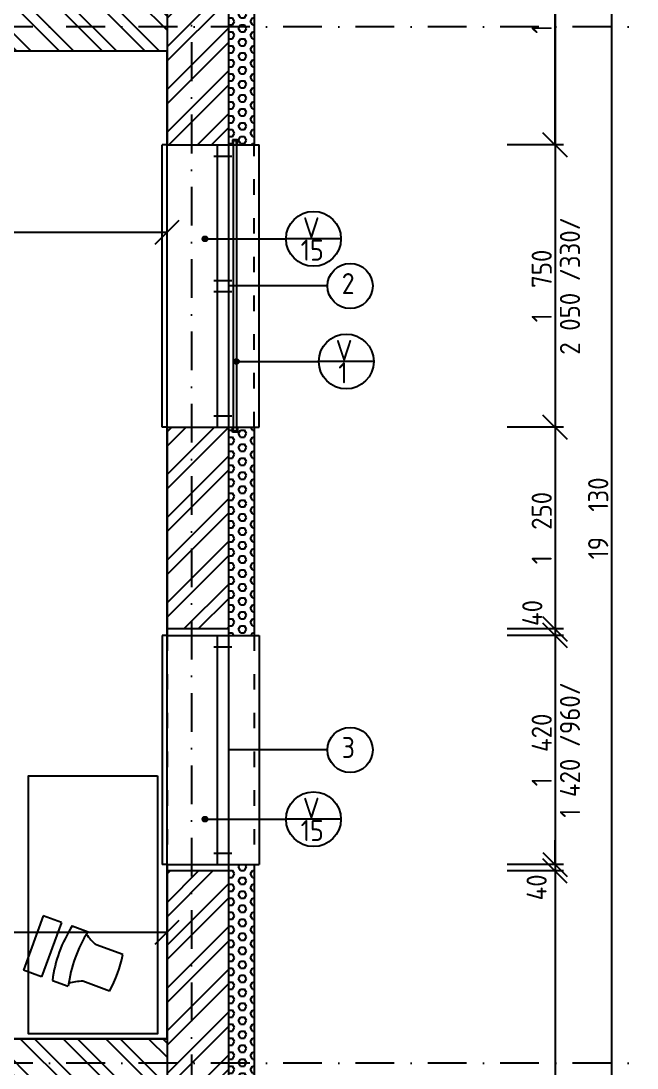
# Model space of a CAD drawing. Extents: x 4511820 to 5180432, y -1526536 to -944957.
# Drawn here: x 4992965 to 4996783, y -1238645 to -1232157 of the extents above; entities that cross this region are included whole.
import ezdxf

# ---------------------------------------------------------------- set-up
doc = ezdxf.new("R2010")
doc.units = 0
doc.header["$MEASUREMENT"] = 0
doc.linetypes.add('ACAD_ISO03W100', pattern=[30, 12, -18])
doc.linetypes.add('BODKOCIARKOVANA_3', pattern=[5.6, 3, -1.3, 0, -1.3])
doc.layers.get('0').update_dxf_attribs({"linetype": 'CONTINUOUS'})
doc.layers.get('Defpoints').update_dxf_attribs({"color": 61, "linetype": 'CONTINUOUS'})
for name, color, linetype in [('KÓTY', 4, 'CONTINUOUS'), ('MÚRY', 1, 'CONTINUOUS'), ('OKNÁ', 143, 'CONTINUOUS'), ('osi', 253, 'CONTINUOUS'), ('Plochy', 41, 'CONTINUOUS'), ('TENKÁ', 7, 'CONTINUOUS'), ('ZARIADENIE', 47, 'CONTINUOUS'), ('ŠRAFY', 82, 'CONTINUOUS')]:
    doc.layers.add(name, color=color, linetype=linetype)
doc.styles.add('STYLE1', font='isocp.shx')
doc.dimstyles.new('STANDARD-50', dxfattribs={"dimtxt": 125, "dimasz": 150, "dimexe": 10, "dimexo": 200, "dimgap": 20, "dimtad": 1, "dimdsep": 46, "dimlunit": 6, "dimtxsty": 'STYLE1', "dimblk1": 'OBLIQUE', "dimblk2": 'OBLIQUE', "dimsah": 1, "dimcen": 2.5, "dimse1": 1, "dimse2": 1, "dimadec": 0, "dimazin": 0, "dimtfac": 1, "dimtmove": 1, "dimatfit": 3, "dimldrblk": 'OBLIQUE', "dimfxl": 1, "dimtolj": 1, "dimtzin": 0, "dimarcsym": 0})
pattern_1 = [(135, (515810.9, -44587.94), (-132.5825215, -132.5825215), []), (135, (515810.9, -44499.55), (-132.5825215, -132.5825215), [])]
pattern_2 = [(45, (584112, 2493.08), (-132.5825215, 132.5825215), []), (45, (584200.39, 2493.08), (-132.5825215, 132.5825215), [])]

# ---------------------------------------------------------------- blocks, each defined once
blk = doc.blocks.new('_OBLIQUE')
at = {"color": 0, "linetype": 'ByBlock'}
blk.add_line((-0.5, -0.5), (0.5, 0.5), dxfattribs=at)
blk = doc.blocks.new('*D13985')
at = {"layer": 'Defpoints', "color": 0}
for p in [(4994251, -1225674.2), (4994251, -1244804.2), (4996624.5, -1244804.2)]:
    blk.add_point(p, dxfattribs=at)
at = {"layer": 'KÓTY', "color": 0, "lineweight": -2}
blk.add_line((4996624.5, -1225674.2), (4996624.5, -1244804.2), dxfattribs=at)
at = {"layer": 'KÓTY', "color": 0, "linetype": 'ByBlock', "lineweight": -2, "xscale": 150, "yscale": 150, "zscale": 150}
for p, rotation in [((4996624.5, -1225674.2), 90), ((4996624.5, -1244804.2), 270)]:
    blk.add_blockref('_OBLIQUE', p, dxfattribs=dict(at, rotation=rotation))
at = {"layer": 'KÓTY', "color": 0, "insert": (4996542, -1235239.2), "char_height": 125, "attachment_point": 5, "rotation": 90, "style": 'STYLE1'}
blk.add_mtext('\\A1;19ﾠ130', dxfattribs=at)
blk = doc.blocks.new('*D13988')
at = {"layer": 'Defpoints', "color": 0}
for p in [(4994251, -1231094.2), (4996274.5, -1231094.2), (4994251, -1232924.2)]:
    blk.add_point(p, dxfattribs=at)
at = {"layer": 'KÓTY', "color": 0, "lineweight": -2}
blk.add_line((4996274.5, -1232924.2), (4996274.5, -1231094.2), dxfattribs=at)
at = {"layer": 'KÓTY', "color": 0, "linetype": 'ByBlock', "lineweight": -2, "xscale": 150, "yscale": 150, "zscale": 150}
for p, rotation in [((4996274.5, -1231094.2), 90), ((4996274.5, -1232924.2), 270)]:
    blk.add_blockref('_OBLIQUE', p, dxfattribs=dict(at, rotation=rotation))
at = {"layer": 'KÓTY', "color": 0, "insert": (4996192, -1232009.2), "char_height": 125, "attachment_point": 5, "rotation": 90, "style": 'STYLE1'}
blk.add_mtext('\\A1;1ﾠ830', dxfattribs=at)
blk = doc.blocks.new('*D13989')
at = {"layer": 'Defpoints', "color": 0}
for p in [(4994251, -1231094.2), (4994251, -1232924.2), (4996274.5, -1232924.2)]:
    blk.add_point(p, dxfattribs=at)
at = {"layer": 'KÓTY', "color": 0, "lineweight": -2}
blk.add_line((4996274.5, -1231094.2), (4996274.5, -1232924.2), dxfattribs=at)
at = {"layer": 'KÓTY', "color": 0, "linetype": 'ByBlock', "lineweight": -2, "xscale": 150, "yscale": 150, "zscale": 150}
for p, rotation in [((4996274.5, -1231094.2), 90), ((4996274.5, -1232924.2), 270)]:
    blk.add_blockref('_OBLIQUE', p, dxfattribs=dict(at, rotation=rotation))
at = {"layer": 'KÓTY', "color": 0, "insert": (4996192, -1232009.2), "char_height": 125, "attachment_point": 5, "rotation": 90, "style": 'STYLE1'}
blk.add_mtext('\\A1;1ﾠ830', dxfattribs=at)
blk = doc.blocks.new('*D13990')
at = {"layer": 'Defpoints', "color": 0}
for p in [(4994251, -1235924.2), (4994251, -1235964.2), (4996274.5, -1235964.2)]:
    blk.add_point(p, dxfattribs=at)
at = {"layer": 'KÓTY', "color": 0, "lineweight": -2}
blk.add_line((4996274.5, -1235924.2), (4996274.5, -1235964.2), dxfattribs=at)
at = {"layer": 'KÓTY', "color": 0, "linetype": 'ByBlock', "lineweight": -2, "xscale": 150, "yscale": 150, "zscale": 150}
for p, rotation in [((4996274.5, -1235924.2), 90), ((4996274.5, -1235964.2), 270)]:
    blk.add_blockref('_OBLIQUE', p, dxfattribs=dict(at, rotation=rotation))
at = {"layer": 'KÓTY', "color": 0, "insert": (4996133.5, -1235825.5), "char_height": 125, "attachment_point": 5, "rotation": 90, "style": 'STYLE1'}
blk.add_mtext('\\A1;40', dxfattribs=at)
blk = doc.blocks.new('*D13991')
at = {"layer": 'Defpoints', "color": 0}
for p in [(4994251, -1235964.2), (4994251, -1237384.2), (4996274.5, -1237384.2)]:
    blk.add_point(p, dxfattribs=at)
at = {"layer": 'KÓTY', "color": 0, "lineweight": -2}
blk.add_line((4996274.5, -1235964.2), (4996274.5, -1237384.2), dxfattribs=at)
at = {"layer": 'KÓTY', "color": 0, "linetype": 'ByBlock', "lineweight": -2, "xscale": 150, "yscale": 150, "zscale": 150}
for p, rotation in [((4996274.5, -1235964.2), 90), ((4996274.5, -1237384.2), 270)]:
    blk.add_blockref('_OBLIQUE', p, dxfattribs=dict(at, rotation=rotation))
at = {"layer": 'KÓTY', "color": 0, "insert": (4996192, -1236674.2), "char_height": 125, "attachment_point": 5, "rotation": 90, "style": 'STYLE1'}
blk.add_mtext('\\A1;1ﾠ420', dxfattribs=at)
blk = doc.blocks.new('*D13992')
at = {"layer": 'Defpoints', "color": 0}
for p in [(4994251, -1237384.2), (4994251, -1237424.2), (4996274.5, -1237424.2)]:
    blk.add_point(p, dxfattribs=at)
at = {"layer": 'KÓTY', "color": 0, "lineweight": -2}
for p, q in [((4996274.5, -1237384.2), (4996274.5, -1237234.2)), ((4996274.5, -1237384.2), (4996274.5, -1237424.2)), ((4996274.5, -1237424.2), (4996274.5, -1237574.2))]:
    blk.add_line(p, q, dxfattribs=at)
at = {"layer": 'KÓTY', "color": 0, "linetype": 'ByBlock', "lineweight": -2, "xscale": 150, "yscale": 150, "zscale": 150}
for p, rotation in [((4996274.5, -1237384.2), 270), ((4996274.5, -1237424.2), 90)]:
    blk.add_blockref('_OBLIQUE', p, dxfattribs=dict(at, rotation=rotation))
at = {"layer": 'KÓTY', "color": 0, "insert": (4996160.5, -1237526), "char_height": 125, "attachment_point": 5, "rotation": 90, "style": 'STYLE1'}
blk.add_mtext('\\A1;40', dxfattribs=at)
blk = doc.blocks.new('*D14085')
at = {"layer": 'Defpoints', "color": 0}
for p in [(4994251, -1234674.2), (4994251, -1235924.2), (4996274.5, -1235924.2)]:
    blk.add_point(p, dxfattribs=at)
at = {"layer": 'KÓTY', "color": 0, "lineweight": -2}
blk.add_line((4996274.5, -1234674.2), (4996274.5, -1235924.2), dxfattribs=at)
at = {"layer": 'KÓTY', "color": 0, "linetype": 'ByBlock', "lineweight": -2, "xscale": 150, "yscale": 150, "zscale": 150}
for p, rotation in [((4996274.5, -1234674.2), 90), ((4996274.5, -1235924.2), 270)]:
    blk.add_blockref('_OBLIQUE', p, dxfattribs=dict(at, rotation=rotation))
at = {"layer": 'KÓTY', "color": 0, "insert": (4996192, -1235299.2), "char_height": 125, "attachment_point": 5, "rotation": 90, "style": 'STYLE1'}
blk.add_mtext('\\A1;1ﾠ250', dxfattribs=at)
blk = doc.blocks.new('*D14086')
at = {"layer": 'Defpoints', "color": 0}
for p in [(4994251, -1232924.2), (4994251, -1234674.2), (4996274.5, -1234674.2)]:
    blk.add_point(p, dxfattribs=at)
at = {"layer": 'KÓTY', "color": 0, "lineweight": -2}
blk.add_line((4996274.5, -1232924.2), (4996274.5, -1234674.2), dxfattribs=at)
at = {"layer": 'KÓTY', "color": 0, "linetype": 'ByBlock', "lineweight": -2, "xscale": 150, "yscale": 150, "zscale": 150}
for p, rotation in [((4996274.5, -1232924.2), 90), ((4996274.5, -1234674.2), 270)]:
    blk.add_blockref('_OBLIQUE', p, dxfattribs=dict(at, rotation=rotation))
at = {"layer": 'KÓTY', "color": 0, "insert": (4996192, -1233799.2), "char_height": 125, "attachment_point": 5, "rotation": 90, "style": 'STYLE1'}
blk.add_mtext('\\A1;1ﾠ750', dxfattribs=at)
blk = doc.blocks.new('*D15738')
at = {"layer": 'Defpoints', "color": 0}
for p in [(4994251, -1237424.2), (4994251, -1240549.2), (4996274.5, -1240549.2)]:
    blk.add_point(p, dxfattribs=at)
at = {"layer": 'KÓTY', "color": 0, "lineweight": -2}
blk.add_line((4996274.5, -1237424.2), (4996274.5, -1240549.2), dxfattribs=at)
at = {"layer": 'KÓTY', "color": 0, "linetype": 'ByBlock', "lineweight": -2, "xscale": 150, "yscale": 150, "zscale": 150}
for p, rotation in [((4996274.5, -1237424.2), 90), ((4996274.5, -1240549.2), 270)]:
    blk.add_blockref('_OBLIQUE', p, dxfattribs=dict(at, rotation=rotation))
at = {"layer": 'KÓTY', "color": 0, "insert": (4996192, -1238986.7), "char_height": 125, "attachment_point": 5, "rotation": 90, "style": 'STYLE1'}
blk.add_mtext('\\A1;3ﾠ125', dxfattribs=at)
blk = doc.blocks.new('*D30550')
at = {"layer": 'Defpoints', "color": 0}
for p in [(4994411, -1225674.2), (4994251, -1244804.2), (4996624.5, -1244804.2)]:
    blk.add_point(p, dxfattribs=at)
at = {"layer": 'KÓTY', "color": 0, "lineweight": -2}
blk.add_line((4996624.5, -1225674.2), (4996624.5, -1244804.2), dxfattribs=at)
at = {"layer": 'KÓTY', "color": 0, "linetype": 'ByBlock', "lineweight": -2, "xscale": 150, "yscale": 150, "zscale": 150}
for p, rotation in [((4996624.5, -1225674.2), 90), ((4996624.5, -1244804.2), 270)]:
    blk.add_blockref('_OBLIQUE', p, dxfattribs=dict(at, rotation=rotation))
at = {"layer": 'KÓTY', "color": 0, "insert": (4996542, -1235239.2), "char_height": 125, "attachment_point": 5, "rotation": 90, "style": 'STYLE1'}
blk.add_mtext('\\A1;19ﾠ130', dxfattribs=at)
blk = doc.blocks.new('*D30555')
at = {"layer": 'Defpoints', "color": 0}
for p in [(4994251, -1231094.2), (4994251, -1232924.2), (4996274.5, -1232924.2)]:
    blk.add_point(p, dxfattribs=at)
at = {"layer": 'KÓTY', "color": 0, "lineweight": -2}
blk.add_line((4996274.5, -1231094.2), (4996274.5, -1232924.2), dxfattribs=at)
at = {"layer": 'KÓTY', "color": 0, "linetype": 'ByBlock', "lineweight": -2, "xscale": 150, "yscale": 150, "zscale": 150}
for p, rotation in [((4996274.5, -1231094.2), 90), ((4996274.5, -1232924.2), 270)]:
    blk.add_blockref('_OBLIQUE', p, dxfattribs=dict(at, rotation=rotation))
at = {"layer": 'KÓTY', "color": 0, "insert": (4996192, -1232009.2), "char_height": 125, "attachment_point": 5, "rotation": 90, "style": 'STYLE1'}
blk.add_mtext('\\A1;1ﾠ830', dxfattribs=at)
blk = doc.blocks.new('*D30556')
at = {"layer": 'Defpoints', "color": 0}
for p in [(4994251, -1231094.2), (4996274.5, -1231094.2), (4994251, -1232924.2)]:
    blk.add_point(p, dxfattribs=at)
at = {"layer": 'KÓTY', "color": 0, "lineweight": -2}
blk.add_line((4996274.5, -1232924.2), (4996274.5, -1231094.2), dxfattribs=at)
at = {"layer": 'KÓTY', "color": 0, "linetype": 'ByBlock', "lineweight": -2, "xscale": 150, "yscale": 150, "zscale": 150}
for p, rotation in [((4996274.5, -1231094.2), 90), ((4996274.5, -1232924.2), 270)]:
    blk.add_blockref('_OBLIQUE', p, dxfattribs=dict(at, rotation=rotation))
at = {"layer": 'KÓTY', "color": 0, "insert": (4996192, -1232009.2), "char_height": 125, "attachment_point": 5, "rotation": 90, "style": 'STYLE1'}
blk.add_mtext('\\A1;1ﾠ830', dxfattribs=at)
blk = doc.blocks.new('*D30558')
at = {"layer": 'Defpoints', "color": 0}
for p in [(4994251, -1235924.2), (4994251, -1235964.2), (4996274.5, -1235964.2)]:
    blk.add_point(p, dxfattribs=at)
at = {"layer": 'KÓTY', "color": 0, "lineweight": -2}
blk.add_line((4996274.5, -1235924.2), (4996274.5, -1235964.2), dxfattribs=at)
at = {"layer": 'KÓTY', "color": 0, "linetype": 'ByBlock', "lineweight": -2, "xscale": 150, "yscale": 150, "zscale": 150}
for p, rotation in [((4996274.5, -1235924.2), 90), ((4996274.5, -1235964.2), 270)]:
    blk.add_blockref('_OBLIQUE', p, dxfattribs=dict(at, rotation=rotation))
at = {"layer": 'KÓTY', "color": 0, "insert": (4996133.5, -1235825.5), "char_height": 125, "attachment_point": 5, "rotation": 90, "style": 'STYLE1'}
blk.add_mtext('\\A1;40', dxfattribs=at)
blk = doc.blocks.new('*D30559')
at = {"layer": 'Defpoints', "color": 0}
for p in [(4994251, -1235964.2), (4994251, -1237384.2), (4996274.5, -1237384.2)]:
    blk.add_point(p, dxfattribs=at)
at = {"layer": 'KÓTY', "color": 0, "lineweight": -2}
blk.add_line((4996274.5, -1235964.2), (4996274.5, -1237384.2), dxfattribs=at)
at = {"layer": 'KÓTY', "color": 0, "linetype": 'ByBlock', "lineweight": -2, "xscale": 150, "yscale": 150, "zscale": 150}
for p, rotation in [((4996274.5, -1235964.2), 90), ((4996274.5, -1237384.2), 270)]:
    blk.add_blockref('_OBLIQUE', p, dxfattribs=dict(at, rotation=rotation))
at = {"layer": 'KÓTY', "color": 0, "insert": (4996192, -1236674.2), "char_height": 125, "attachment_point": 5, "rotation": 90, "style": 'STYLE1'}
blk.add_mtext('\\A1;1ﾠ420', dxfattribs=at)
blk = doc.blocks.new('*D30560')
at = {"layer": 'Defpoints', "color": 0}
for p in [(4994251, -1237384.2), (4994251, -1237424.2), (4996274.5, -1237424.2)]:
    blk.add_point(p, dxfattribs=at)
at = {"layer": 'KÓTY', "color": 0, "lineweight": -2}
for p, q in [((4996274.5, -1237384.2), (4996274.5, -1237234.2)), ((4996274.5, -1237384.2), (4996274.5, -1237424.2)), ((4996274.5, -1237424.2), (4996274.5, -1237574.2))]:
    blk.add_line(p, q, dxfattribs=at)
at = {"layer": 'KÓTY', "color": 0, "linetype": 'ByBlock', "lineweight": -2, "xscale": 150, "yscale": 150, "zscale": 150}
for p, rotation in [((4996274.5, -1237384.2), 270), ((4996274.5, -1237424.2), 90)]:
    blk.add_blockref('_OBLIQUE', p, dxfattribs=dict(at, rotation=rotation))
at = {"layer": 'KÓTY', "color": 0, "insert": (4996160.5, -1237526), "char_height": 125, "attachment_point": 5, "rotation": 90, "style": 'STYLE1'}
blk.add_mtext('\\A1;40', dxfattribs=at)
blk = doc.blocks.new('*D30561')
at = {"layer": 'Defpoints', "color": 0}
for p in [(4994251, -1237424.2), (4994251, -1240549.2), (4996274.5, -1240549.2)]:
    blk.add_point(p, dxfattribs=at)
at = {"layer": 'KÓTY', "color": 0, "lineweight": -2}
blk.add_line((4996274.5, -1237424.2), (4996274.5, -1240549.2), dxfattribs=at)
at = {"layer": 'KÓTY', "color": 0, "linetype": 'ByBlock', "lineweight": -2, "xscale": 150, "yscale": 150, "zscale": 150}
for p, rotation in [((4996274.5, -1237424.2), 90), ((4996274.5, -1240549.2), 270)]:
    blk.add_blockref('_OBLIQUE', p, dxfattribs=dict(at, rotation=rotation))
at = {"layer": 'KÓTY', "color": 0, "insert": (4996192, -1238986.7), "char_height": 125, "attachment_point": 5, "rotation": 90, "style": 'STYLE1'}
blk.add_mtext('\\A1;3ﾠ125', dxfattribs=at)
blk = doc.blocks.new('*D30736')
at = {"layer": 'Defpoints', "color": 0}
for p in [(4993871, -1229674.2), (4990706, -1233465.5), (4993871, -1233465.5)]:
    blk.add_point(p, dxfattribs=at)
at = {"layer": 'KÓTY', "color": 0, "lineweight": -2}
blk.add_line((4990706, -1233465.5), (4993871, -1233465.5), dxfattribs=at)
at = {"layer": 'KÓTY', "color": 0, "linetype": 'ByBlock', "lineweight": -2, "xscale": 150, "yscale": 150, "zscale": 150, "rotation": 180}
blk.add_blockref('_OBLIQUE', (4990706, -1233465.5), dxfattribs=at)
at = {"layer": 'KÓTY', "color": 0, "linetype": 'ByBlock', "lineweight": -2, "xscale": 150, "yscale": 150, "zscale": 150}
blk.add_blockref('_OBLIQUE', (4993871, -1233465.5), dxfattribs=at)
at = {"layer": 'KÓTY', "color": 0, "insert": (4992288.5, -1233383), "char_height": 125, "attachment_point": 5, "style": 'STYLE1'}
blk.add_mtext('\\A1;3ﾠ165', dxfattribs=at)
blk = doc.blocks.new('*D30753')
at = {"layer": 'Defpoints', "color": 0}
for p in [(4993871, -1237803), (4990706, -1238464.2), (4993871, -1238464.2)]:
    blk.add_point(p, dxfattribs=at)
at = {"layer": 'KÓTY', "color": 0, "lineweight": -2}
blk.add_line((4990706, -1237803), (4993871, -1237803), dxfattribs=at)
at = {"layer": 'KÓTY', "color": 0, "linetype": 'ByBlock', "lineweight": -2, "xscale": 150, "yscale": 150, "zscale": 150, "rotation": 180}
blk.add_blockref('_OBLIQUE', (4990706, -1237803), dxfattribs=at)
at = {"layer": 'KÓTY', "color": 0, "linetype": 'ByBlock', "lineweight": -2, "xscale": 150, "yscale": 150, "zscale": 150}
blk.add_blockref('_OBLIQUE', (4993871, -1237803), dxfattribs=at)
at = {"layer": 'KÓTY', "color": 0, "insert": (4992288.5, -1237720.5), "char_height": 125, "attachment_point": 5, "style": 'STYLE1'}
blk.add_mtext('\\A1;3ﾠ165', dxfattribs=at)

msp = doc.modelspace()

# ---------------------------------------------------------------- hatches: boundary and pattern name
at = {"layer": 'TENKÁ'}
h = msp.add_hatch(color=256, dxfattribs=at)
h.dxf.hatch_style = 1
h.paths.add_polyline_path([(4994281, -1232924.226), (4994281, -1232899.226), (4994301, -1232899.226), (4994301, -1232924.226), (4994306, -1232924.226), (4994306, -1232894.226), (4994276, -1232894.226), (4994276, -1232924.226)])
h = msp.add_hatch(color=256, dxfattribs=at)
h.dxf.hatch_style = 1
h.paths.add_polyline_path([(4994120.327, -1233506.992, 2.41421356), (4994105.327, -1233521.992, 0.41421356)])
h = msp.add_hatch(color=256, dxfattribs=at)
h.dxf.hatch_style = 1
h.paths.add_polyline_path([(4994316, -1234267.226, 2.41421356), (4994301, -1234282.226, 0.41421356)])
h = msp.add_hatch(color=256, dxfattribs=at)
h.dxf.hatch_style = 1
h.paths.add_polyline_path([(4994281, -1234674.226), (4994281, -1234699.226), (4994301, -1234699.226), (4994301, -1234674.226), (4994306, -1234674.226), (4994306, -1234704.226), (4994276, -1234704.226), (4994276, -1234674.226)])
h = msp.add_hatch(color=256, dxfattribs=at)
h.dxf.hatch_style = 1
h.paths.add_polyline_path([(4994120.327, -1237103.492, 2.41421356), (4994105.327, -1237118.492, 0.41421356)])
at = {"layer": 'ŠRAFY'}
h = msp.add_hatch(dxfattribs=at)
h.set_pattern_fill('ANSI32', color=256, scale=500)
h.set_pattern_definition(pattern_2)
h.paths.add_polyline_path([(4994251, -1232924.226), (4994251, -1231094.226), (4994181, -1231094.226), (4993871, -1231094.226), (4993871, -1232044.226), (4993871, -1232344.226), (4993871, -1232924.226), (4994181, -1232924.226)])
h = msp.add_hatch(dxfattribs=at)
h.set_pattern_fill('HEX', color=256, scale=200)
h.paths.add_polyline_path([(4994411, -1232924.226), (4994411, -1231094.226), (4994251, -1231094.226), (4994251, -1232924.226)])
h = msp.add_hatch(dxfattribs=at)
h.set_pattern_fill('ANSI32', color=256, scale=500, angle=90)
h.set_pattern_definition(pattern_1)
h.paths.add_polyline_path([(4989996, -1232344.226), (4990591, -1232344.226), (4990706, -1232344.226), (4993871, -1232344.226), (4993871, -1232044.226), (4990111, -1232044.226), (4989996, -1232044.226)])
h = msp.add_hatch(dxfattribs=at)
h.set_pattern_fill('ANSI32', color=256, scale=500)
h.set_pattern_definition(pattern_2)
h.paths.add_polyline_path([(4993871, -1234674.226), (4993871, -1235924.226), (4994251, -1235924.226), (4994251, -1234674.226)])
h = msp.add_hatch(dxfattribs=at)
h.set_pattern_fill('HEX', color=256, scale=200)
h.paths.add_polyline_path([(4994251, -1234674.226), (4994251, -1235924.226), (4994251, -1235964.226), (4994411, -1235964.226), (4994411, -1234674.226)])
h = msp.add_hatch(dxfattribs=at)
h.set_pattern_fill('HEX', color=256, scale=200)
h.paths.add_polyline_path([(4994251, -1237384.226), (4994251, -1237424.226), (4994251, -1240549.226), (4994251, -1240589.226), (4994411, -1240589.226), (4994411, -1237384.226)])
h = msp.add_hatch(dxfattribs=at)
h.set_pattern_fill('ANSI32', color=256, scale=500)
h.set_pattern_definition(pattern_2)
h.paths.add_polyline_path([(4994251, -1240549.226), (4994251, -1237424.226), (4993871, -1237424.226), (4993871, -1238464.226), (4993871, -1238764.226), (4993871, -1240369.226), (4993871, -1240534.226), (4993871, -1240549.226)])
h = msp.add_hatch(dxfattribs=at)
h.set_pattern_fill('ANSI32', color=256, scale=500, angle=90)
h.set_pattern_definition(pattern_1)
h.paths.add_polyline_path([(4990491, -1238764.226), (4990606, -1238764.226), (4993846, -1238764.226), (4993871, -1238764.226), (4993871, -1238464.226), (4990706, -1238464.226), (4990591, -1238464.226), (4989996, -1238464.226), (4989996, -1238764.226)])

# ---------------------------------------------------------------- linework, layer by layer
at = {"layer": 'KÓTY', "ltscale": 25}
for p, q in [((4996327.903, -1232924.226), (4995977.903, -1232924.226)), ((4996327.903, -1232924.226), (4995977.903, -1232924.226)), ((4996327.903, -1234674.226), (4995977.903, -1234674.226)), ((4996327.903, -1235924.226), (4995977.903, -1235924.226)), ((4996327.903, -1235924.226), (4995977.903, -1235924.226)), ((4996327.903, -1235964.226), (4995977.903, -1235964.226)), ((4996327.903, -1235964.226), (4995977.903, -1235964.226)), ((4996327.903, -1237384.226), (4995977.903, -1237384.226)), ((4996327.903, -1237384.226), (4995977.903, -1237384.226)), ((4996327.903, -1237424.226), (4995977.903, -1237424.226)), ((4996327.903, -1237424.226), (4995977.903, -1237424.226))]:
    msp.add_line(p, q, dxfattribs=at)
at = {"layer": 'MÚRY'}
for p, q in [((4994411, -1231094.226), (4994411, -1232924.226)), ((4993871, -1232344.226), (4990706, -1232344.226)), ((4993871, -1232344.226), (4993871, -1232924.226)), ((4993871, -1232924.226), (4994411, -1232924.226)), ((4993871, -1234674.226), (4993871, -1235964.226)), ((4993871, -1234674.226), (4994411, -1234674.226)), ((4994411, -1234674.226), (4994411, -1235964.226)), ((4993871, -1235964.226), (4994411, -1235964.226)), ((4993871, -1237384.226), (4993871, -1238464.226)), ((4993871, -1237384.226), (4994411, -1237384.226)), ((4994411, -1237384.226), (4994411, -1240589.226)), ((4993871, -1238464.226), (4990706, -1238464.226))]:
    msp.add_line(p, q, dxfattribs=at)
at = {"layer": 'OKNÁ', "ltscale": 0.25}
for p, q in [((4994181, -1232924.226), (4994181, -1234674.226)), ((4994251, -1232924.226), (4994251, -1234674.226)), ((4994281, -1232924.226), (4994281, -1234674.226)), ((4994281, -1232924.226), (4994281, -1234674.226)), ((4994301, -1232924.226), (4994301, -1234674.226)), ((4994161, -1232994.226), (4994271, -1232994.226)), ((4994161, -1232994.226), (4994271, -1232994.226)), ((4994161, -1233764.226), (4994271, -1233764.226)), ((4994161, -1233764.226), (4994271, -1233764.226)), ((4994161, -1233834.226), (4994271, -1233834.226)), ((4994161, -1233834.226), (4994271, -1233834.226)), ((4994864.854, -1233799.226), (4994251, -1233799.226)), ((4994161, -1234604.226), (4994271, -1234604.226)), ((4994161, -1234604.226), (4994271, -1234604.226)), ((4994181, -1235964.226), (4994181, -1237384.226)), ((4994251, -1235964.226), (4994251, -1237384.226)), ((4994161, -1236034.226), (4994271, -1236034.226)), ((4994161, -1236034.226), (4994271, -1236034.226)), ((4994864.854, -1236674.226), (4994251, -1236674.226)), ((4994161, -1237314.226), (4994271, -1237314.226)), ((4994161, -1237314.226), (4994271, -1237314.226))]:
    msp.add_line(p, q, dxfattribs=at)
for centre in [(4995004.854, -1233799.226), (4995004.854, -1236674.226)]:
    msp.add_circle(centre, 140, dxfattribs=at)
at = {"layer": 'osi', "linetype": 'BODKOCIARKOVANA_3', "ltscale": 80}
for p, q in [((4994021, -1223327.035), (4994021, -1260844.226)), ((5041881, -1232194.226), (4978211, -1232194.226)), ((5041881, -1238614.226), (4978211, -1238614.226))]:
    msp.add_line(p, q, dxfattribs=at)
at = {"layer": 'Plochy'}
msp.add_lwpolyline([(4993871, -1232344.226), (4990706, -1232344.226), (4990706, -1238464.226), (4993871, -1238464.226)], close=True, dxfattribs=at)
at = {"layer": 'TENKÁ'}
for p, q in [((4994251, -1231094.226), (4994251, -1232924.226)), ((4993871, -1232044.226), (4993871, -1232344.226)), ((4994306, -1232894.226), (4994276, -1232894.226)), ((4994276, -1232894.226), (4994276, -1232924.226)), ((4994281, -1232924.226), (4994281, -1232894.226)), ((4994301, -1232899.226), (4994281, -1232899.226)), ((4994281, -1232899.226), (4994281, -1232924.226)), ((4994301, -1232924.226), (4994301, -1232899.226)), ((4994306, -1232924.226), (4994306, -1232894.226)), ((4994251, -1234674.226), (4994251, -1235964.226)), ((4994276, -1234704.226), (4994276, -1234674.226)), ((4994281, -1234674.226), (4994281, -1234704.226)), ((4994281, -1234699.226), (4994281, -1234674.226)), ((4994301, -1234674.226), (4994301, -1234699.226)), ((4994306, -1234674.226), (4994306, -1234704.226)), ((4994306, -1234704.226), (4994276, -1234704.226)), ((4994301, -1234699.226), (4994281, -1234699.226)), ((4994251, -1235924.226), (4993871, -1235924.226)), ((4994251, -1237384.226), (4994251, -1240589.226)), ((4994251, -1237424.226), (4993871, -1237424.226)), ((4993871, -1238464.226), (4993871, -1238764.226))]:
    msp.add_line(p, q, dxfattribs=at)
at = {"layer": 'TENKÁ', "ltscale": 0.25}
for p, q in [((4993841, -1234674.226), (4993841, -1232924.226)), ((4993871, -1232924.226), (4993841, -1232924.226)), ((4994411, -1232924.226), (4994441, -1232924.226)), ((4994441, -1234674.226), (4994441, -1232924.226)), ((4994105.327, -1233506.992), (4994607.729, -1233506.992)), ((4994947.729, -1233506.992), (4994607.729, -1233506.992)), ((4994301, -1234267.226), (4994810.836, -1234267.226)), ((4995150.836, -1234267.226), (4994810.836, -1234267.226)), ((4993871, -1234674.226), (4993841, -1234674.226)), ((4994411, -1234674.226), (4994441, -1234674.226)), ((4993841, -1235964.226), (4993841, -1237384.226)), ((4993871, -1235964.226), (4993841, -1235964.226)), ((4994411, -1235964.226), (4994441, -1235964.226)), ((4994441, -1235964.226), (4994441, -1237384.226)), ((4994105.327, -1237103.492), (4994607.729, -1237103.492)), ((4994947.729, -1237103.492), (4994607.729, -1237103.492)), ((4993871, -1237384.226), (4993841, -1237384.226)), ((4994411, -1237384.226), (4994441, -1237384.226))]:
    msp.add_line(p, q, dxfattribs=at)
at = {"layer": 'TENKÁ', "linetype": 'ACAD_ISO03W100', "ltscale": 8}
for p, q in [((4993871, -1234674.226), (4993871, -1232924.226)), ((4994411, -1234674.226), (4994411, -1232924.226)), ((4993871, -1235964.226), (4993871, -1237384.226)), ((4994411, -1235964.226), (4994411, -1237384.226))]:
    msp.add_line(p, q, dxfattribs=at)
at = {"layer": 'TENKÁ', "ltscale": 0.25}
for centre in [(4994777.729, -1233506.992), (4994980.836, -1234267.226), (4994777.729, -1237103.492)]:
    msp.add_circle(centre, 170, dxfattribs=at)
at = {"layer": 'TENKÁ'}
for centre in [(4994105.327, -1233506.992), (4994301, -1234267.226), (4994105.327, -1237103.492)]:
    msp.add_circle(centre, 15, dxfattribs=at)
at = {"layer": 'ZARIADENIE', "color": 8, "ltscale": 0.25}
for p, q in [((4993103.388, -1237701.568), (4992980.26, -1238039.858)), ((4993216.151, -1237742.611), (4993103.388, -1237701.568)), ((4993216.151, -1237742.611), (4993093.023, -1238080.9)), ((4993282.829, -1237764.679), (4993381.298, -1237800.518)), ((4993596.801, -1237942.806), (4993430.524, -1237882.286)), ((4993093.023, -1238080.9), (4992980.26, -1238039.858)), ((4993159.702, -1238102.968), (4993258.171, -1238138.808)), ((4993514.716, -1238168.332), (4993348.439, -1238107.812))]:
    msp.add_line(p, q, dxfattribs=at)
at = {"layer": 'ZARIADENIE'}
msp.add_lwpolyline([(4993811, -1236834.226), (4993811, -1238434.226), (4993011, -1238434.226), (4993011, -1236834.226)], close=True, dxfattribs=at)
at = {"layer": 'ZARIADENIE', "color": 8, "ltscale": 0.25}
for centre, radius, start, end in [((4993973.02, -1238207.439), 820, 147.3196165, 172.6803835), ((4994071.488, -1238243.279), 820, 147.3196165, 172.6803835), ((4993600.974, -1237672.659), 270.179, 211.9719025, 230.8849629), ((4992793.506, -1237778.132), 820, 331.5850319, 348.4149681), ((4993344.266, -1238377.958), 270.179, 89.1150371, 108.0280976)]:
    msp.add_arc(centre, radius, start, end, dxfattribs=at)

# ---------------------------------------------------------------- texts
at = {"layer": 'KÓTY', "char_height": 125, "attachment_point": 5, "rotation": 90, "style": 'STYLE1'}
for s, insert in [('\\A1;2 050 /330/', (4996366.957, -1233799.226)), ('\\A1;1 420 /960/', (4996366.957, -1236674.226)), ('\\A1;1 420 /960/', (4996366.957, -1236674.226))]:
    msp.add_mtext(s, dxfattribs=dict(at, insert=insert))
at = {"layer": 'TENKÁ', "style": 'STYLE1'}
for s, p in [('V', (4994711.699, -1233503.492)), ('15', (4994698.199, -1233642.128)), ('2', (4994952.823, -1233849.226)), ('V', (4994914.806, -1234263.726)), ('1', (4994931.306, -1234402.363)), ('3', (4994952.823, -1236724.226)), ('V', (4994711.699, -1237099.992)), ('15', (4994698.199, -1237238.628))]:
    msp.add_text(s, height=130, dxfattribs=at).set_placement(p)

# ---------------------------------------------------------------- dimensions: what is measured, and where the dimension line sits
at = {"layer": 'KÓTY'}
for base, p1, p2, picture, middle in [((4996624.5, -1244804.226), (4994251, -1225674.226), (4994251, -1244804.226), '*D13985', (4996541.957, -1235239.226)), ((4996624.5, -1244804.226), (4994411, -1225674.226), (4994251, -1244804.226), '*D30550', (4996541.957, -1235239.226)), ((4996274.5, -1231094.226), (4994251, -1232924.226), (4994251, -1231094.226), '*D13988', (4996191.957, -1232009.226)), ((4996274.5, -1232924.226), (4994251, -1231094.226), (4994251, -1232924.226), '*D13989', (4996191.957, -1232009.226)), ((4996274.5, -1232924.226), (4994251, -1231094.226), (4994251, -1232924.226), '*D30555', (4996191.957, -1232009.226)), ((4996274.5, -1231094.226), (4994251, -1232924.226), (4994251, -1231094.226), '*D30556', (4996191.957, -1232009.226)), ((4996274.5, -1234674.226), (4994251, -1232924.226), (4994251, -1234674.226), '*D14086', (4996191.957, -1233799.226)), ((4996274.5, -1235924.226), (4994251, -1234674.226), (4994251, -1235924.226), '*D14085', (4996191.957, -1235299.226)), ((4996274.5, -1237384.226), (4994251, -1235964.226), (4994251, -1237384.226), '*D13991', (4996191.957, -1236674.226)), ((4996274.5, -1237384.226), (4994251, -1235964.226), (4994251, -1237384.226), '*D30559', (4996191.957, -1236674.226)), ((4996274.5, -1240549.226), (4994251, -1237424.226), (4994251, -1240549.226), '*D15738', (4996191.957, -1238986.726)), ((4996274.5, -1240549.226), (4994251, -1237424.226), (4994251, -1240549.226), '*D30561', (4996191.957, -1238986.726))]:
    dim = msp.add_linear_dim(base=base, p1=p1, p2=p2, angle=90, dimstyle='STANDARD-50', dxfattribs=at)
    dim.commit()
    dim.dimension.update_dxf_attribs({"geometry": picture, "text_midpoint": middle})
for base, p1, p2, picture, middle in [((4993871, -1233465.535), (4990706, -1233465.535), (4993871, -1229674.226), '*D30736', (4992288.5, -1233382.992)), ((4993871, -1237803.035), (4990706, -1238464.226), (4993871, -1238464.226), '*D30753', (4992288.5, -1237720.492))]:
    dim = msp.add_linear_dim(base=base, p1=p1, p2=p2, dimstyle='STANDARD-50', dxfattribs=at)
    dim.commit()
    dim.dimension.update_dxf_attribs({"geometry": picture, "text_midpoint": middle})
for base, p1, p2, picture, middle in [((4996274.5, -1235964.226), (4994251, -1235924.226), (4994251, -1235964.226), '*D13990', (4996216, -1235825.535)), ((4996274.5, -1235964.226), (4994251, -1235924.226), (4994251, -1235964.226), '*D30558', (4996216, -1235825.535)), ((4996274.5, -1237424.226), (4994251, -1237384.226), (4994251, -1237424.226), '*D13992', (4996243, -1237526.035)), ((4996274.5, -1237424.226), (4994251, -1237384.226), (4994251, -1237424.226), '*D30560', (4996243, -1237526.035))]:
    dim = msp.add_linear_dim(base=base, p1=p1, p2=p2, angle=90, dimstyle='STANDARD-50', dxfattribs=at)
    dim.commit()
    dim.dimension.update_dxf_attribs({"geometry": picture, "text_midpoint": middle, "dimtype": 160})

doc.saveas('drawing.dxf')
